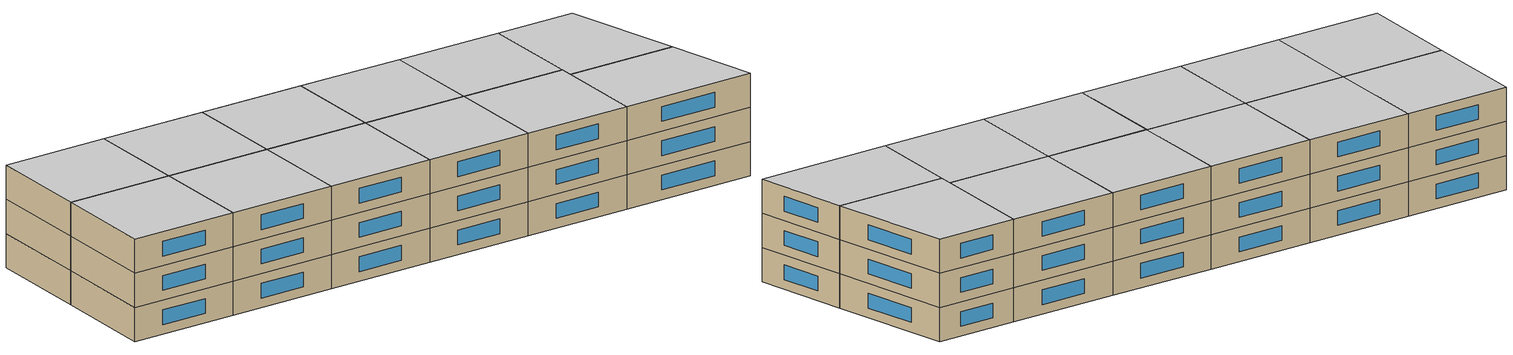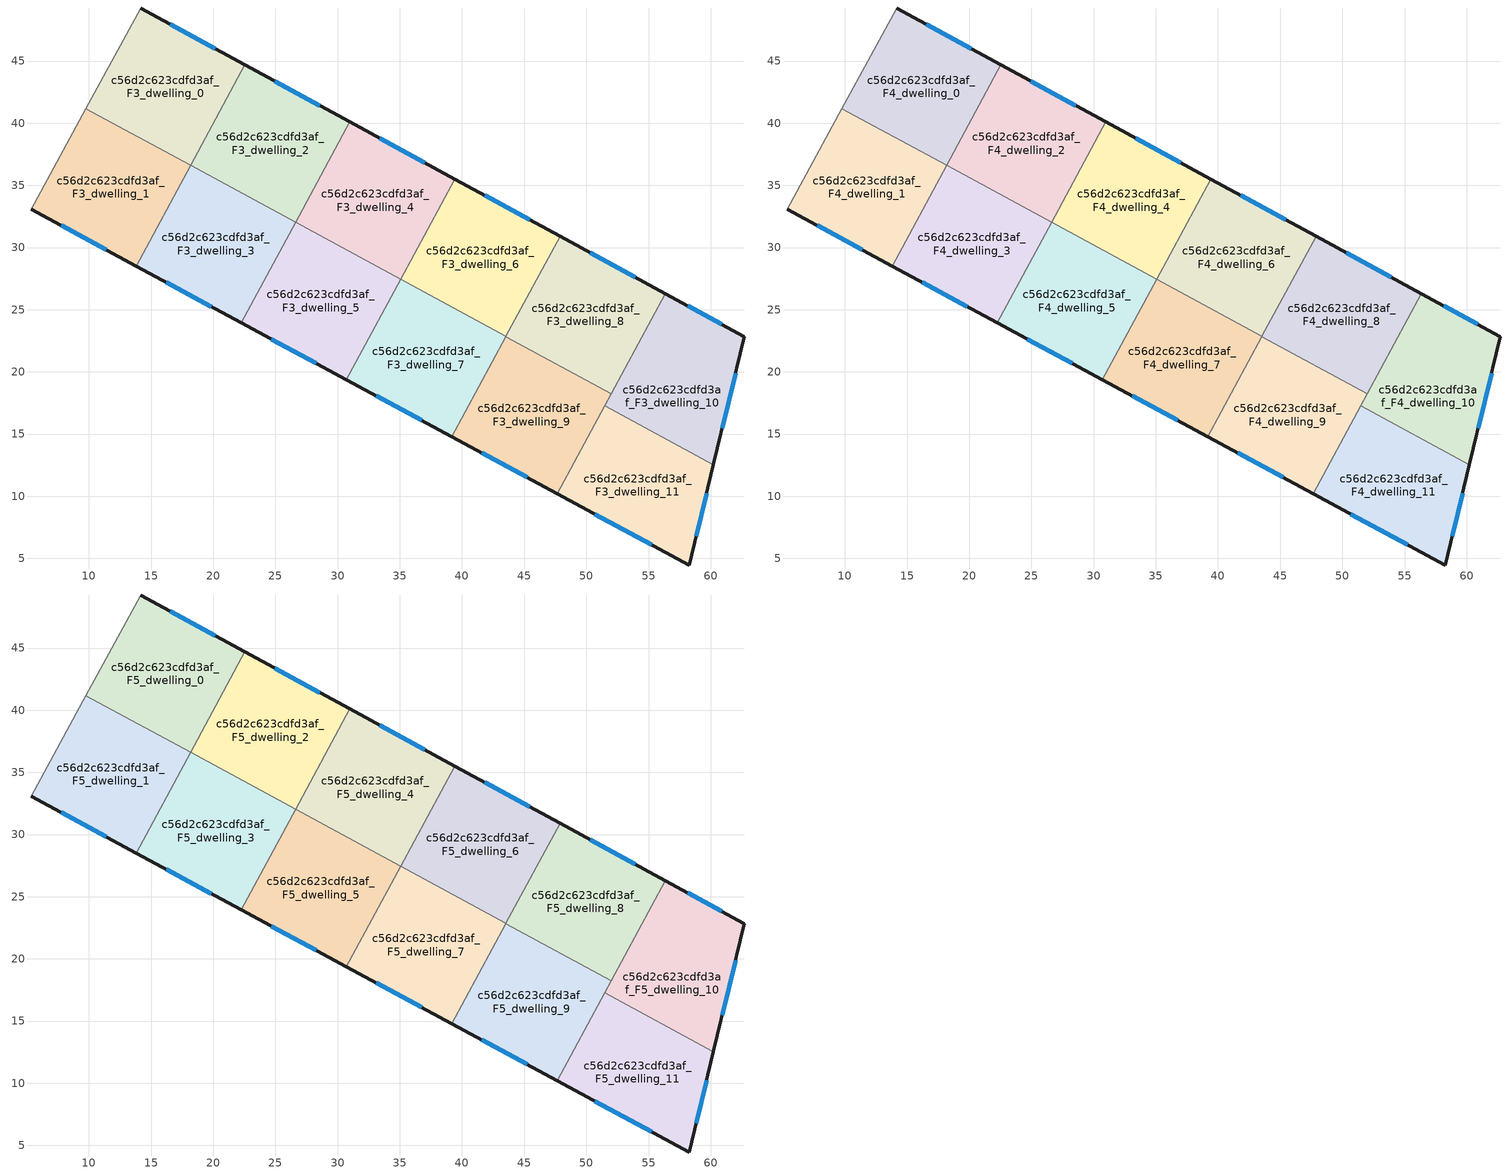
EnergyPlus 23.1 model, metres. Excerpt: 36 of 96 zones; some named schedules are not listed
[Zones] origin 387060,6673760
c56d2c623cdfd3af_F3_dwelling_0
 floor to c56d2c623cdfd3af_F2_dwelling_0 (EU_floor_Construction): 22.54,44.7 18.17,36.6 9.73,41.16 14.14,49.27 z9
 wall outside (EU_wall_Construction): 22.54,44.7 14.14,49.27 z9:12
 wall to c56d2c623cdfd3af_F3_dwelling_1 (EU_wall_Construction): 9.73,41.16 18.17,36.6 z9:12
 wall adiabatic (EU_wall_Construction): 14.14,49.27 9.73,41.16 z9:12
 wall to c56d2c623cdfd3af_F3_dwelling_2 (EU_wall_Construction): 18.17,36.6 22.54,44.7 z9:12
 window (EU_Window_Construction): 20.14,46 16.54,47.96 z9.86:11.14
c56d2c623cdfd3af_F3_dwelling_1
 floor to c56d2c623cdfd3af_F2_dwelling_1 (EU_floor_Construction): 18.17,36.6 13.8,28.51 5.34,33.08 9.73,41.16 z9
 wall outside (EU_wall_Construction): 5.34,33.08 13.8,28.51 z9:12
 wall adiabatic (EU_wall_Construction): 9.73,41.16 5.34,33.08 z9:12
 wall to c56d2c623cdfd3af_F3_dwelling_3 (EU_wall_Construction): 13.8,28.51 18.17,36.6 z9:12
 window (EU_Window_Construction): 7.76,31.78 11.38,29.82 z9.86:11.14
c56d2c623cdfd3af_F3_dwelling_10
 floor to c56d2c623cdfd3af_F2_dwelling_10 (EU_floor_Construction): 62.72,22.84 60.22,12.53 51.47,17.26 56.36,26.3 z9
 wall outside (EU_wall_Construction): 60.22,12.53 62.72,22.84 56.36,26.3 z9:12
 wall to c56d2c623cdfd3af_F3_dwelling_11 (EU_wall_Construction): 51.47,17.26 60.22,12.53 z9:12
 wall to c56d2c623cdfd3af_F3_dwelling_8 (EU_wall_Construction): 56.36,26.3 52.01,18.26 z9:12
 wall to c56d2c623cdfd3af_F3_dwelling_9 (EU_wall_Construction): 52.01,18.26 51.47,17.26 z9:12
 window (EU_Window_Construction): 60.9,23.83 58.17,25.31 / 60.94,15.47 62.01,19.89 z9.86:11.14
c56d2c623cdfd3af_F3_dwelling_11
 floor to c56d2c623cdfd3af_F2_dwelling_11 (EU_floor_Construction): 60.22,12.53 58.28,4.47 47.66,10.21 51.47,17.26 z9
 wall outside (EU_wall_Construction): 47.66,10.21 58.28,4.47 60.22,12.53 z9:12
 wall to c56d2c623cdfd3af_F3_dwelling_9 (EU_wall_Construction): 51.47,17.26 47.66,10.21 z9:12
 window (EU_Window_Construction): 58.83,6.77 59.67,10.23 / 50.69,8.57 55.24,6.11 z9.86:11.14
c56d2c623cdfd3af_F3_dwelling_2
 floor to c56d2c623cdfd3af_F2_dwelling_2 (EU_floor_Construction): 30.98,40.11 26.62,32.03 18.17,36.6 22.54,44.7 z9
 wall outside (EU_wall_Construction): 30.98,40.11 22.54,44.7 z9:12
 wall to c56d2c623cdfd3af_F3_dwelling_3 (EU_wall_Construction): 18.17,36.6 26.62,32.03 z9:12
 wall to c56d2c623cdfd3af_F3_dwelling_4 (EU_wall_Construction): 26.62,32.03 30.98,40.11 z9:12
 window (EU_Window_Construction): 28.57,41.42 24.95,43.38 z9.86:11.14
c56d2c623cdfd3af_F3_dwelling_3
 floor to c56d2c623cdfd3af_F2_dwelling_3 (EU_floor_Construction): 26.62,32.03 22.24,23.95 13.8,28.51 18.17,36.6 z9
 wall outside (EU_wall_Construction): 13.8,28.51 22.24,23.95 z9:12
 wall to c56d2c623cdfd3af_F3_dwelling_5 (EU_wall_Construction): 22.24,23.95 26.61,32.02 z9:12
 wall to c56d2c623cdfd3af_F3_dwelling_4 (EU_wall_Construction): 26.61,32.02 26.62,32.03 z9:12
 window (EU_Window_Construction): 16.21,27.21 19.83,25.25 z9.86:11.14
c56d2c623cdfd3af_F3_dwelling_4
 floor to c56d2c623cdfd3af_F2_dwelling_4 (EU_floor_Construction): 39.43,35.51 35.07,27.45 26.61,32.02 30.98,40.11 z9
 wall outside (EU_wall_Construction): 39.43,35.51 30.98,40.11 z9:12
 wall to c56d2c623cdfd3af_F3_dwelling_5 (EU_wall_Construction): 26.61,32.02 35.07,27.45 z9:12
 wall to c56d2c623cdfd3af_F3_dwelling_6 (EU_wall_Construction): 35.07,27.45 39.43,35.51 z9:12
 window (EU_Window_Construction): 37.01,36.82 33.39,38.79 z9.86:11.14
c56d2c623cdfd3af_F3_dwelling_5
 floor to c56d2c623cdfd3af_F2_dwelling_5 (EU_floor_Construction): 35.07,27.45 30.7,19.38 22.24,23.95 26.61,32.02 z9
 wall outside (EU_wall_Construction): 22.24,23.95 30.7,19.38 z9:12
 wall to c56d2c623cdfd3af_F3_dwelling_7 (EU_wall_Construction): 30.7,19.38 35.06,27.44 z9:12
 wall to c56d2c623cdfd3af_F3_dwelling_6 (EU_wall_Construction): 35.06,27.44 35.07,27.45 z9:12
 window (EU_Window_Construction): 24.66,22.64 28.29,20.68 z9.86:11.14
c56d2c623cdfd3af_F3_dwelling_6
 floor to c56d2c623cdfd3af_F2_dwelling_6 (EU_floor_Construction): 47.89,30.91 43.53,22.86 35.06,27.44 39.43,35.51 z9
 wall outside (EU_wall_Construction): 47.89,30.91 39.43,35.51 z9:12
 wall to c56d2c623cdfd3af_F3_dwelling_7 (EU_wall_Construction): 35.06,27.44 43.53,22.86 z9:12
 wall to c56d2c623cdfd3af_F3_dwelling_8 (EU_wall_Construction): 43.53,22.86 47.89,30.91 z9:12
 window (EU_Window_Construction): 45.47,32.22 41.84,34.2 z9.86:11.14
c56d2c623cdfd3af_F3_dwelling_7
 floor to c56d2c623cdfd3af_F2_dwelling_7 (EU_floor_Construction): 43.53,22.86 39.17,14.79 30.7,19.38 35.06,27.44 z9
 wall outside (EU_wall_Construction): 30.7,19.38 39.17,14.79 z9:12
 wall to c56d2c623cdfd3af_F3_dwelling_9 (EU_wall_Construction): 39.17,14.79 43.53,22.85 z9:12
 wall to c56d2c623cdfd3af_F3_dwelling_8 (EU_wall_Construction): 43.53,22.85 43.53,22.86 z9:12
 window (EU_Window_Construction): 33.12,18.07 36.75,16.1 z9.86:11.14
c56d2c623cdfd3af_F3_dwelling_8
 floor to c56d2c623cdfd3af_F2_dwelling_8 (EU_floor_Construction): 56.36,26.3 52.01,18.26 43.53,22.85 47.89,30.91 z9
 wall outside (EU_wall_Construction): 56.36,26.3 47.89,30.91 z9:12
 wall to c56d2c623cdfd3af_F3_dwelling_9 (EU_wall_Construction): 43.53,22.85 52.01,18.26 z9:12
 window (EU_Window_Construction): 53.94,27.62 50.31,29.59 z9.86:11.14
c56d2c623cdfd3af_F3_dwelling_9
 floor to c56d2c623cdfd3af_F2_dwelling_9 (EU_floor_Construction): 52.01,18.26 47.66,10.21 39.17,14.79 43.53,22.85 z9
 wall outside (EU_wall_Construction): 39.17,14.79 47.66,10.21 z9:12
 window (EU_Window_Construction): 41.6,13.48 45.23,11.52 z9.86:11.14
c56d2c623cdfd3af_F4_dwelling_0
 floor to c56d2c623cdfd3af_F3_dwelling_0 (EU_floor_Construction): 22.54,44.7 18.17,36.6 9.73,41.16 14.14,49.27 z12
 wall outside (EU_wall_Construction): 22.54,44.7 14.14,49.27 z12:15
 wall to c56d2c623cdfd3af_F4_dwelling_1 (EU_wall_Construction): 9.73,41.16 18.17,36.6 z12:15
 wall adiabatic (EU_wall_Construction): 14.14,49.27 9.73,41.16 z12:15
 wall to c56d2c623cdfd3af_F4_dwelling_2 (EU_wall_Construction): 18.17,36.6 22.54,44.7 z12:15
 window (EU_Window_Construction): 20.14,46 16.54,47.96 z12.86:14.14
c56d2c623cdfd3af_F4_dwelling_1
 floor to c56d2c623cdfd3af_F3_dwelling_1 (EU_floor_Construction): 18.17,36.6 13.8,28.51 5.34,33.08 9.73,41.16 z12
 wall outside (EU_wall_Construction): 5.34,33.08 13.8,28.51 z12:15
 wall adiabatic (EU_wall_Construction): 9.73,41.16 5.34,33.08 z12:15
 wall to c56d2c623cdfd3af_F4_dwelling_3 (EU_wall_Construction): 13.8,28.51 18.17,36.6 z12:15
 window (EU_Window_Construction): 7.76,31.78 11.38,29.82 z12.86:14.14
c56d2c623cdfd3af_F4_dwelling_10
 floor to c56d2c623cdfd3af_F3_dwelling_10 (EU_floor_Construction): 62.72,22.84 60.22,12.53 51.47,17.26 56.36,26.3 z12
 wall outside (EU_wall_Construction): 60.22,12.53 62.72,22.84 56.36,26.3 z12:15
 wall to c56d2c623cdfd3af_F4_dwelling_11 (EU_wall_Construction): 51.47,17.26 60.22,12.53 z12:15
 wall to c56d2c623cdfd3af_F4_dwelling_8 (EU_wall_Construction): 56.36,26.3 52.01,18.26 z12:15
 wall to c56d2c623cdfd3af_F4_dwelling_9 (EU_wall_Construction): 52.01,18.26 51.47,17.26 z12:15
 window (EU_Window_Construction): 60.9,23.83 58.17,25.31 / 60.94,15.47 62.01,19.89 z12.86:14.14
c56d2c623cdfd3af_F4_dwelling_11
 floor to c56d2c623cdfd3af_F3_dwelling_11 (EU_floor_Construction): 60.22,12.53 58.28,4.47 47.66,10.21 51.47,17.26 z12
 wall outside (EU_wall_Construction): 47.66,10.21 58.28,4.47 60.22,12.53 z12:15
 wall to c56d2c623cdfd3af_F4_dwelling_9 (EU_wall_Construction): 51.47,17.26 47.66,10.21 z12:15
 window (EU_Window_Construction): 58.83,6.77 59.67,10.23 / 50.69,8.57 55.24,6.11 z12.86:14.14
c56d2c623cdfd3af_F4_dwelling_2
 floor to c56d2c623cdfd3af_F3_dwelling_2 (EU_floor_Construction): 30.98,40.11 26.62,32.03 18.17,36.6 22.54,44.7 z12
 wall outside (EU_wall_Construction): 30.98,40.11 22.54,44.7 z12:15
 wall to c56d2c623cdfd3af_F4_dwelling_3 (EU_wall_Construction): 18.17,36.6 26.62,32.03 z12:15
 wall to c56d2c623cdfd3af_F4_dwelling_4 (EU_wall_Construction): 26.62,32.03 30.98,40.11 z12:15
 window (EU_Window_Construction): 28.57,41.42 24.95,43.38 z12.86:14.14
c56d2c623cdfd3af_F4_dwelling_3
 floor to c56d2c623cdfd3af_F3_dwelling_3 (EU_floor_Construction): 26.62,32.03 22.24,23.95 13.8,28.51 18.17,36.6 z12
 wall outside (EU_wall_Construction): 13.8,28.51 22.24,23.95 z12:15
 wall to c56d2c623cdfd3af_F4_dwelling_5 (EU_wall_Construction): 22.24,23.95 26.61,32.02 z12:15
 wall to c56d2c623cdfd3af_F4_dwelling_4 (EU_wall_Construction): 26.61,32.02 26.62,32.03 z12:15
 window (EU_Window_Construction): 16.21,27.21 19.83,25.25 z12.86:14.14
c56d2c623cdfd3af_F4_dwelling_4
 floor to c56d2c623cdfd3af_F3_dwelling_4 (EU_floor_Construction): 39.43,35.51 35.07,27.45 26.61,32.02 30.98,40.11 z12
 wall outside (EU_wall_Construction): 39.43,35.51 30.98,40.11 z12:15
 wall to c56d2c623cdfd3af_F4_dwelling_5 (EU_wall_Construction): 26.61,32.02 35.07,27.45 z12:15
 wall to c56d2c623cdfd3af_F4_dwelling_6 (EU_wall_Construction): 35.07,27.45 39.43,35.51 z12:15
 window (EU_Window_Construction): 37.01,36.82 33.39,38.79 z12.86:14.14
c56d2c623cdfd3af_F4_dwelling_5
 floor to c56d2c623cdfd3af_F3_dwelling_5 (EU_floor_Construction): 35.07,27.45 30.7,19.38 22.24,23.95 26.61,32.02 z12
 wall outside (EU_wall_Construction): 22.24,23.95 30.7,19.38 z12:15
 wall to c56d2c623cdfd3af_F4_dwelling_7 (EU_wall_Construction): 30.7,19.38 35.06,27.44 z12:15
 wall to c56d2c623cdfd3af_F4_dwelling_6 (EU_wall_Construction): 35.06,27.44 35.07,27.45 z12:15
 window (EU_Window_Construction): 24.66,22.64 28.29,20.68 z12.86:14.14
c56d2c623cdfd3af_F4_dwelling_6
 floor to c56d2c623cdfd3af_F3_dwelling_6 (EU_floor_Construction): 47.89,30.91 43.53,22.86 35.06,27.44 39.43,35.51 z12
 wall outside (EU_wall_Construction): 47.89,30.91 39.43,35.51 z12:15
 wall to c56d2c623cdfd3af_F4_dwelling_7 (EU_wall_Construction): 35.06,27.44 43.53,22.86 z12:15
 wall to c56d2c623cdfd3af_F4_dwelling_8 (EU_wall_Construction): 43.53,22.86 47.89,30.91 z12:15
 window (EU_Window_Construction): 45.47,32.22 41.84,34.2 z12.86:14.14
c56d2c623cdfd3af_F4_dwelling_7
 floor to c56d2c623cdfd3af_F3_dwelling_7 (EU_floor_Construction): 43.53,22.86 39.17,14.79 30.7,19.38 35.06,27.44 z12
 wall outside (EU_wall_Construction): 30.7,19.38 39.17,14.79 z12:15
 wall to c56d2c623cdfd3af_F4_dwelling_9 (EU_wall_Construction): 39.17,14.79 43.53,22.85 z12:15
 wall to c56d2c623cdfd3af_F4_dwelling_8 (EU_wall_Construction): 43.53,22.85 43.53,22.86 z12:15
 window (EU_Window_Construction): 33.12,18.07 36.75,16.1 z12.86:14.14
c56d2c623cdfd3af_F4_dwelling_8
 floor to c56d2c623cdfd3af_F3_dwelling_8 (EU_floor_Construction): 56.36,26.3 52.01,18.26 43.53,22.85 47.89,30.91 z12
 wall outside (EU_wall_Construction): 56.36,26.3 47.89,30.91 z12:15
 wall to c56d2c623cdfd3af_F4_dwelling_9 (EU_wall_Construction): 43.53,22.85 52.01,18.26 z12:15
 window (EU_Window_Construction): 53.94,27.62 50.31,29.59 z12.86:14.14
c56d2c623cdfd3af_F4_dwelling_9
 floor to c56d2c623cdfd3af_F3_dwelling_9 (EU_floor_Construction): 52.01,18.26 47.66,10.21 39.17,14.79 43.53,22.85 z12
 wall outside (EU_wall_Construction): 39.17,14.79 47.66,10.21 z12:15
 window (EU_Window_Construction): 41.6,13.48 45.23,11.52 z12.86:14.14
c56d2c623cdfd3af_F5_dwelling_0
 floor to c56d2c623cdfd3af_F4_dwelling_0 (EU_floor_Construction): 22.54,44.7 18.17,36.6 9.73,41.16 14.14,49.27 z15
 wall outside (EU_wall_Construction): 22.54,44.7 14.14,49.27 z15:18
 wall to c56d2c623cdfd3af_F5_dwelling_1 (EU_wall_Construction): 9.73,41.16 18.17,36.6 z15:18
 wall adiabatic (EU_wall_Construction): 14.14,49.27 9.73,41.16 z15:18
 wall to c56d2c623cdfd3af_F5_dwelling_2 (EU_wall_Construction): 18.17,36.6 22.54,44.7 z15:18
 window (EU_Window_Construction): 20.14,46 16.54,47.96 z15.86:17.14
 ceiling to c56d2c623cdfd3af_F6_dwelling_0 (EU_floor_Construction): 18.17,36.6 22.54,44.7 14.14,49.27 9.73,41.16 z18
c56d2c623cdfd3af_F5_dwelling_1
 floor to c56d2c623cdfd3af_F4_dwelling_1 (EU_floor_Construction): 18.17,36.6 13.8,28.51 5.34,33.08 9.73,41.16 z15
 wall outside (EU_wall_Construction): 5.34,33.08 13.8,28.51 z15:18
 wall adiabatic (EU_wall_Construction): 9.73,41.16 5.34,33.08 z15:18
 wall to c56d2c623cdfd3af_F5_dwelling_3 (EU_wall_Construction): 13.8,28.51 18.17,36.6 z15:18
 window (EU_Window_Construction): 7.76,31.78 11.38,29.82 z15.86:17.14
 ceiling to c56d2c623cdfd3af_F6_dwelling_1 (EU_floor_Construction): 13.8,28.51 18.17,36.6 9.73,41.16 5.34,33.08 z18
c56d2c623cdfd3af_F5_dwelling_10
 floor to c56d2c623cdfd3af_F4_dwelling_10 (EU_floor_Construction): 62.72,22.84 60.22,12.53 51.47,17.26 56.36,26.3 z15
 wall outside (EU_wall_Construction): 60.22,12.53 62.72,22.84 56.36,26.3 z15:18
 wall to c56d2c623cdfd3af_F5_dwelling_11 (EU_wall_Construction): 51.47,17.26 60.22,12.53 z15:18
 wall to c56d2c623cdfd3af_F5_dwelling_8 (EU_wall_Construction): 56.36,26.3 52.01,18.26 z15:18
 wall to c56d2c623cdfd3af_F5_dwelling_9 (EU_wall_Construction): 52.01,18.26 51.47,17.26 z15:18
 window (EU_Window_Construction): 60.9,23.83 58.17,25.31 / 60.94,15.47 62.01,19.89 z15.86:17.14
 ceiling to c56d2c623cdfd3af_F6_dwelling_10 (EU_floor_Construction): 60.22,12.53 62.72,22.84 56.36,26.3 51.47,17.26 z18
c56d2c623cdfd3af_F5_dwelling_11
 floor to c56d2c623cdfd3af_F4_dwelling_11 (EU_floor_Construction): 60.22,12.53 58.28,4.47 47.66,10.21 51.47,17.26 z15
 wall outside (EU_wall_Construction): 47.66,10.21 58.28,4.47 60.22,12.53 z15:18
 wall to c56d2c623cdfd3af_F5_dwelling_9 (EU_wall_Construction): 51.47,17.26 47.66,10.21 z15:18
 window (EU_Window_Construction): 58.83,6.77 59.67,10.23 / 50.69,8.57 55.24,6.11 z15.86:17.14
 ceiling to c56d2c623cdfd3af_F6_dwelling_11 (EU_floor_Construction): 58.28,4.47 60.22,12.53 51.47,17.26 47.66,10.21 z18
c56d2c623cdfd3af_F5_dwelling_2
 floor to c56d2c623cdfd3af_F4_dwelling_2 (EU_floor_Construction): 30.98,40.11 26.62,32.03 18.17,36.6 22.54,44.7 z15
 wall outside (EU_wall_Construction): 30.98,40.11 22.54,44.7 z15:18
 wall to c56d2c623cdfd3af_F5_dwelling_3 (EU_wall_Construction): 18.17,36.6 26.62,32.03 z15:18
 wall to c56d2c623cdfd3af_F5_dwelling_4 (EU_wall_Construction): 26.62,32.03 30.98,40.11 z15:18
 window (EU_Window_Construction): 28.57,41.42 24.95,43.38 z15.86:17.14
 ceiling to c56d2c623cdfd3af_F6_dwelling_2 (EU_floor_Construction): 26.62,32.03 30.98,40.11 22.54,44.7 18.17,36.6 z18
c56d2c623cdfd3af_F5_dwelling_3
 floor to c56d2c623cdfd3af_F4_dwelling_3 (EU_floor_Construction): 26.62,32.03 22.24,23.95 13.8,28.51 18.17,36.6 z15
 wall outside (EU_wall_Construction): 13.8,28.51 22.24,23.95 z15:18
 wall to c56d2c623cdfd3af_F5_dwelling_5 (EU_wall_Construction): 22.24,23.95 26.61,32.02 z15:18
 wall to c56d2c623cdfd3af_F5_dwelling_4 (EU_wall_Construction): 26.61,32.02 26.62,32.03 z15:18
 window (EU_Window_Construction): 16.21,27.21 19.83,25.25 z15.86:17.14
 ceiling to c56d2c623cdfd3af_F6_dwelling_3 (EU_floor_Construction): 22.24,23.95 26.62,32.03 18.17,36.6 13.8,28.51 z18
c56d2c623cdfd3af_F5_dwelling_4
 floor to c56d2c623cdfd3af_F4_dwelling_4 (EU_floor_Construction): 39.43,35.51 35.07,27.45 26.61,32.02 30.98,40.11 z15
 wall outside (EU_wall_Construction): 39.43,35.51 30.98,40.11 z15:18
 wall to c56d2c623cdfd3af_F5_dwelling_5 (EU_wall_Construction): 26.61,32.02 35.07,27.45 z15:18
 wall to c56d2c623cdfd3af_F5_dwelling_6 (EU_wall_Construction): 35.07,27.45 39.43,35.51 z15:18
 window (EU_Window_Construction): 37.01,36.82 33.39,38.79 z15.86:17.14
 ceiling to c56d2c623cdfd3af_F6_dwelling_4 (EU_floor_Construction): 35.07,27.45 39.43,35.51 30.98,40.11 26.61,32.02 z18
c56d2c623cdfd3af_F5_dwelling_5
 floor to c56d2c623cdfd3af_F4_dwelling_5 (EU_floor_Construction): 35.07,27.45 30.7,19.38 22.24,23.95 26.61,32.02 z15
 wall outside (EU_wall_Construction): 22.24,23.95 30.7,19.38 z15:18
 wall to c56d2c623cdfd3af_F5_dwelling_7 (EU_wall_Construction): 30.7,19.38 35.06,27.44 z15:18
 wall to c56d2c623cdfd3af_F5_dwelling_6 (EU_wall_Construction): 35.06,27.44 35.07,27.45 z15:18
 window (EU_Window_Construction): 24.66,22.64 28.29,20.68 z15.86:17.14
 ceiling to c56d2c623cdfd3af_F6_dwelling_5 (EU_floor_Construction): 30.7,19.38 35.07,27.45 26.61,32.02 22.24,23.95 z18
c56d2c623cdfd3af_F5_dwelling_6
 floor to c56d2c623cdfd3af_F4_dwelling_6 (EU_floor_Construction): 47.89,30.91 43.53,22.86 35.06,27.44 39.43,35.51 z15
 wall outside (EU_wall_Construction): 47.89,30.91 39.43,35.51 z15:18
 wall to c56d2c623cdfd3af_F5_dwelling_7 (EU_wall_Construction): 35.06,27.44 43.53,22.86 z15:18
 wall to c56d2c623cdfd3af_F5_dwelling_8 (EU_wall_Construction): 43.53,22.86 47.89,30.91 z15:18
 window (EU_Window_Construction): 45.47,32.22 41.84,34.2 z15.86:17.14
 ceiling to c56d2c623cdfd3af_F6_dwelling_6 (EU_floor_Construction): 43.53,22.86 47.89,30.91 39.43,35.51 35.06,27.44 z18
c56d2c623cdfd3af_F5_dwelling_7
 floor to c56d2c623cdfd3af_F4_dwelling_7 (EU_floor_Construction): 43.53,22.86 39.17,14.79 30.7,19.38 35.06,27.44 z15
 wall outside (EU_wall_Construction): 30.7,19.38 39.17,14.79 z15:18
 wall to c56d2c623cdfd3af_F5_dwelling_9 (EU_wall_Construction): 39.17,14.79 43.53,22.85 z15:18
 wall to c56d2c623cdfd3af_F5_dwelling_8 (EU_wall_Construction): 43.53,22.85 43.53,22.86 z15:18
 window (EU_Window_Construction): 33.12,18.07 36.75,16.1 z15.86:17.14
 ceiling to c56d2c623cdfd3af_F6_dwelling_7 (EU_floor_Construction): 39.17,14.79 43.53,22.86 35.06,27.44 30.7,19.38 z18
c56d2c623cdfd3af_F5_dwelling_8
 floor to c56d2c623cdfd3af_F4_dwelling_8 (EU_floor_Construction): 56.36,26.3 52.01,18.26 43.53,22.85 47.89,30.91 z15
 wall outside (EU_wall_Construction): 56.36,26.3 47.89,30.91 z15:18
 wall to c56d2c623cdfd3af_F5_dwelling_9 (EU_wall_Construction): 43.53,22.85 52.01,18.26 z15:18
 window (EU_Window_Construction): 53.94,27.62 50.31,29.59 z15.86:17.14
 ceiling to c56d2c623cdfd3af_F6_dwelling_8 (EU_floor_Construction): 52.01,18.26 56.36,26.3 47.89,30.91 43.53,22.85 z18
c56d2c623cdfd3af_F5_dwelling_9
 floor to c56d2c623cdfd3af_F4_dwelling_9 (EU_floor_Construction): 52.01,18.26 47.66,10.21 39.17,14.79 43.53,22.85 z15
 wall outside (EU_wall_Construction): 39.17,14.79 47.66,10.21 z15:18
 window (EU_Window_Construction): 41.6,13.48 45.23,11.52 z15.86:17.14
 ceiling to c56d2c623cdfd3af_F6_dwelling_9 (EU_floor_Construction): 47.66,10.21 52.01,18.26 43.53,22.85 39.17,14.79 z18
[Building]
EU S2 Campaign: North Axis=0; Terrain=City; Solar Distribution=FullExterior
[Site:Location]
Helsinki-Vantaa.AP: Latitude=60.317; Longitude=24.963; Time Zone=2; Elevation=54.6
[SizingPeriod:WeatherFileDays]
AnnualSizingPeriod: Begin Month=1; Begin Day of Month=1; End Month=12; End Day of Month=31; Day of Week for Start Day=Monday; Use Weather File Daylight Saving Period=No; Use Weather File Rain and Snow Indicators=No
[MATERIAL]
EU_InternalMass_Material: Roughness=MediumRough; Thickness=0.1; Conductivity=1; Density=1800; Specific Heat=900; Thermal Absorptance=0.9; Solar Absorptance=0.7; Visible Absorptance=0.7
[MATERIAL:NOMASS] Roughness=MediumRough; Thermal Absorptance=0.9; Solar Absorptance=0.7; Visible Absorptance=0.7
Name | Thermal Resistance
EU_wall_NoMass | 1.10183
EU_floor_NoMass | 1.70606
[WINDOWMATERIAL:SIMPLEGLAZINGSYSTEM]
EU_Window_SimpleGlazing: UFactor=3.11035; Solar Heat Gain Coefficient=0.8; Visible Transmittance=0.8
[CONSTRUCTION]
EU_wall_Construction: EU_wall_NoMass
EU_floor_Construction: EU_floor_NoMass
EU_Window_Construction: EU_Window_SimpleGlazing
EU_InternalMass_Construction: EU_InternalMass_Material
[ZONE] Type=1; Multiplier=1; Ceiling Height=autocalculate; Floor Area=autocalculate; Part of Total Floor Area=Yes
Name | Volume
c56d2c623cdfd3af_F3_dwelling_0; c56d2c623cdfd3af_F4_dwelling_0; c56d2c623cdfd3af_F5_dwelling_0; c56d2c623cdfd3af_F3_dwelling_10; c56d2c623cdfd3af_F4_dwelling_10; c56d2c623cdfd3af_F5_dwelling_10; c56d2c623cdfd3af_F3_dwelling_8; c56d2c623cdfd3af_F4_dwelling_8; c56d2c623cdfd3af_F5_dwelling_8 | 264.783
c56d2c623cdfd3af_F3_dwelling_1; c56d2c623cdfd3af_F4_dwelling_1; c56d2c623cdfd3af_F5_dwelling_1 | 264.8
c56d2c623cdfd3af_F3_dwelling_11; c56d2c623cdfd3af_F4_dwelling_11; c56d2c623cdfd3af_F5_dwelling_11 | 264.766
c56d2c623cdfd3af_F3_dwelling_2; c56d2c623cdfd3af_F4_dwelling_2; c56d2c623cdfd3af_F5_dwelling_2 | 264.754
c56d2c623cdfd3af_F3_dwelling_3; c56d2c623cdfd3af_F4_dwelling_3; c56d2c623cdfd3af_F5_dwelling_3 | 264.82
c56d2c623cdfd3af_F3_dwelling_4; c56d2c623cdfd3af_F4_dwelling_4; c56d2c623cdfd3af_F5_dwelling_4 | 264.757
c56d2c623cdfd3af_F3_dwelling_5; c56d2c623cdfd3af_F4_dwelling_5; c56d2c623cdfd3af_F5_dwelling_5 | 264.759
c56d2c623cdfd3af_F3_dwelling_6; c56d2c623cdfd3af_F4_dwelling_6; c56d2c623cdfd3af_F5_dwelling_6 | 264.801
c56d2c623cdfd3af_F3_dwelling_7; c56d2c623cdfd3af_F4_dwelling_7; c56d2c623cdfd3af_F5_dwelling_7 | 264.823
c56d2c623cdfd3af_F3_dwelling_9; c56d2c623cdfd3af_F4_dwelling_9; c56d2c623cdfd3af_F5_dwelling_9 | 264.778
[INTERNALMASS] Construction=EU_InternalMass_Construction
Name | Zone or ZoneList | Surface Area
c56d2c623cdfd3af_F3_dwelling_0_EU_InternalMass | c56d2c623cdfd3af_F3_dwelling_0 | 88.261
c56d2c623cdfd3af_F3_dwelling_1_EU_InternalMass | c56d2c623cdfd3af_F3_dwelling_1 | 88.2667
c56d2c623cdfd3af_F3_dwelling_2_EU_InternalMass | c56d2c623cdfd3af_F3_dwelling_2 | 88.2597
c56d2c623cdfd3af_F3_dwelling_3_EU_InternalMass | c56d2c623cdfd3af_F3_dwelling_3 | 88.2685
c56d2c623cdfd3af_F3_dwelling_4_EU_InternalMass | c56d2c623cdfd3af_F3_dwelling_4 | 88.2524
c56d2c623cdfd3af_F3_dwelling_5_EU_InternalMass | c56d2c623cdfd3af_F3_dwelling_5 | 88.2531
c56d2c623cdfd3af_F3_dwelling_6_EU_InternalMass | c56d2c623cdfd3af_F3_dwelling_6 | 88.2672
c56d2c623cdfd3af_F3_dwelling_7_EU_InternalMass | c56d2c623cdfd3af_F3_dwelling_7 | 88.274
c56d2c623cdfd3af_F3_dwelling_8_EU_InternalMass | c56d2c623cdfd3af_F3_dwelling_8 | 88.2611
c56d2c623cdfd3af_F3_dwelling_9_EU_InternalMass | c56d2c623cdfd3af_F3_dwelling_9 | 88.259
c56d2c623cdfd3af_F3_dwelling_10_EU_InternalMass | c56d2c623cdfd3af_F3_dwelling_10 | 88.2608
c56d2c623cdfd3af_F3_dwelling_11_EU_InternalMass | c56d2c623cdfd3af_F3_dwelling_11 | 88.2552
c56d2c623cdfd3af_F4_dwelling_0_EU_InternalMass | c56d2c623cdfd3af_F4_dwelling_0 | 88.261
c56d2c623cdfd3af_F4_dwelling_1_EU_InternalMass | c56d2c623cdfd3af_F4_dwelling_1 | 88.2667
c56d2c623cdfd3af_F4_dwelling_2_EU_InternalMass | c56d2c623cdfd3af_F4_dwelling_2 | 88.2597
c56d2c623cdfd3af_F4_dwelling_3_EU_InternalMass | c56d2c623cdfd3af_F4_dwelling_3 | 88.2685
c56d2c623cdfd3af_F4_dwelling_4_EU_InternalMass | c56d2c623cdfd3af_F4_dwelling_4 | 88.2524
c56d2c623cdfd3af_F4_dwelling_5_EU_InternalMass | c56d2c623cdfd3af_F4_dwelling_5 | 88.2531
c56d2c623cdfd3af_F4_dwelling_6_EU_InternalMass | c56d2c623cdfd3af_F4_dwelling_6 | 88.2672
c56d2c623cdfd3af_F4_dwelling_7_EU_InternalMass | c56d2c623cdfd3af_F4_dwelling_7 | 88.274
c56d2c623cdfd3af_F4_dwelling_8_EU_InternalMass | c56d2c623cdfd3af_F4_dwelling_8 | 88.2611
c56d2c623cdfd3af_F4_dwelling_9_EU_InternalMass | c56d2c623cdfd3af_F4_dwelling_9 | 88.259
c56d2c623cdfd3af_F4_dwelling_10_EU_InternalMass | c56d2c623cdfd3af_F4_dwelling_10 | 88.2608
c56d2c623cdfd3af_F4_dwelling_11_EU_InternalMass | c56d2c623cdfd3af_F4_dwelling_11 | 88.2552
c56d2c623cdfd3af_F5_dwelling_0_EU_InternalMass | c56d2c623cdfd3af_F5_dwelling_0 | 88.261
c56d2c623cdfd3af_F5_dwelling_1_EU_InternalMass | c56d2c623cdfd3af_F5_dwelling_1 | 88.2667
c56d2c623cdfd3af_F5_dwelling_2_EU_InternalMass | c56d2c623cdfd3af_F5_dwelling_2 | 88.2597
c56d2c623cdfd3af_F5_dwelling_3_EU_InternalMass | c56d2c623cdfd3af_F5_dwelling_3 | 88.2685
c56d2c623cdfd3af_F5_dwelling_4_EU_InternalMass | c56d2c623cdfd3af_F5_dwelling_4 | 88.2524
c56d2c623cdfd3af_F5_dwelling_5_EU_InternalMass | c56d2c623cdfd3af_F5_dwelling_5 | 88.2531
c56d2c623cdfd3af_F5_dwelling_6_EU_InternalMass | c56d2c623cdfd3af_F5_dwelling_6 | 88.2672
c56d2c623cdfd3af_F5_dwelling_7_EU_InternalMass | c56d2c623cdfd3af_F5_dwelling_7 | 88.274
c56d2c623cdfd3af_F5_dwelling_8_EU_InternalMass | c56d2c623cdfd3af_F5_dwelling_8 | 88.2611
c56d2c623cdfd3af_F5_dwelling_9_EU_InternalMass | c56d2c623cdfd3af_F5_dwelling_9 | 88.259
c56d2c623cdfd3af_F5_dwelling_10_EU_InternalMass | c56d2c623cdfd3af_F5_dwelling_10 | 88.2608
c56d2c623cdfd3af_F5_dwelling_11_EU_InternalMass | c56d2c623cdfd3af_F5_dwelling_11 | 88.2552
[OTHEREQUIPMENT] Fuel Type=Electricity; Design Level Calculation Method=Watts/Area; Power per Zone Floor Area=1; Fraction Latent=0; Fraction Radiant=0; Fraction Lost=0; Carbon Dioxide Generation Rate=0; EndUse Subcategory=EU_Step8_InternalGains
Name | Zone or ZoneList or Space or SpaceList | Schedule
EU_Step8_InternalGain_c56d2c623cdfd3af_F3_dwelling_0_f000 | c56d2c623cdfd3af_F3_dwelling_0 | EU_Step8_GainSchedule_c56d2c623cdfd3af_F3_dwelling_0_f000
EU_Step8_InternalGain_c56d2c623cdfd3af_F3_dwelling_1_f000 | c56d2c623cdfd3af_F3_dwelling_1 | EU_Step8_GainSchedule_c56d2c623cdfd3af_F3_dwelling_1_f000
EU_Step8_InternalGain_c56d2c623cdfd3af_F3_dwelling_2_f000 | c56d2c623cdfd3af_F3_dwelling_2 | EU_Step8_GainSchedule_c56d2c623cdfd3af_F3_dwelling_2_f000
EU_Step8_InternalGain_c56d2c623cdfd3af_F3_dwelling_3_f000 | c56d2c623cdfd3af_F3_dwelling_3 | EU_Step8_GainSchedule_c56d2c623cdfd3af_F3_dwelling_3_f000
EU_Step8_InternalGain_c56d2c623cdfd3af_F3_dwelling_4_f000 | c56d2c623cdfd3af_F3_dwelling_4 | EU_Step8_GainSchedule_c56d2c623cdfd3af_F3_dwelling_4_f000
EU_Step8_InternalGain_c56d2c623cdfd3af_F3_dwelling_5_f000 | c56d2c623cdfd3af_F3_dwelling_5 | EU_Step8_GainSchedule_c56d2c623cdfd3af_F3_dwelling_5_f000
EU_Step8_InternalGain_c56d2c623cdfd3af_F3_dwelling_6_f000 | c56d2c623cdfd3af_F3_dwelling_6 | EU_Step8_GainSchedule_c56d2c623cdfd3af_F3_dwelling_6_f000
EU_Step8_InternalGain_c56d2c623cdfd3af_F3_dwelling_7_f000 | c56d2c623cdfd3af_F3_dwelling_7 | EU_Step8_GainSchedule_c56d2c623cdfd3af_F3_dwelling_7_f000
EU_Step8_InternalGain_c56d2c623cdfd3af_F3_dwelling_8_f000 | c56d2c623cdfd3af_F3_dwelling_8 | EU_Step8_GainSchedule_c56d2c623cdfd3af_F3_dwelling_8_f000
EU_Step8_InternalGain_c56d2c623cdfd3af_F3_dwelling_9_f000 | c56d2c623cdfd3af_F3_dwelling_9 | EU_Step8_GainSchedule_c56d2c623cdfd3af_F3_dwelling_9_f000
EU_Step8_InternalGain_c56d2c623cdfd3af_F3_dwelling_10_f000 | c56d2c623cdfd3af_F3_dwelling_10 | EU_Step8_GainSchedule_c56d2c623cdfd3af_F3_dwelling_10_f000
EU_Step8_InternalGain_c56d2c623cdfd3af_F3_dwelling_11_f000 | c56d2c623cdfd3af_F3_dwelling_11 | EU_Step8_GainSchedule_c56d2c623cdfd3af_F3_dwelling_11_f000
EU_Step8_InternalGain_c56d2c623cdfd3af_F4_dwelling_0_f000 | c56d2c623cdfd3af_F4_dwelling_0 | EU_Step8_GainSchedule_c56d2c623cdfd3af_F4_dwelling_0_f000
EU_Step8_InternalGain_c56d2c623cdfd3af_F4_dwelling_1_f000 | c56d2c623cdfd3af_F4_dwelling_1 | EU_Step8_GainSchedule_c56d2c623cdfd3af_F4_dwelling_1_f000
EU_Step8_InternalGain_c56d2c623cdfd3af_F4_dwelling_2_f000 | c56d2c623cdfd3af_F4_dwelling_2 | EU_Step8_GainSchedule_c56d2c623cdfd3af_F4_dwelling_2_f000
EU_Step8_InternalGain_c56d2c623cdfd3af_F4_dwelling_3_f000 | c56d2c623cdfd3af_F4_dwelling_3 | EU_Step8_GainSchedule_c56d2c623cdfd3af_F4_dwelling_3_f000
EU_Step8_InternalGain_c56d2c623cdfd3af_F4_dwelling_4_f000 | c56d2c623cdfd3af_F4_dwelling_4 | EU_Step8_GainSchedule_c56d2c623cdfd3af_F4_dwelling_4_f000
EU_Step8_InternalGain_c56d2c623cdfd3af_F4_dwelling_5_f000 | c56d2c623cdfd3af_F4_dwelling_5 | EU_Step8_GainSchedule_c56d2c623cdfd3af_F4_dwelling_5_f000
EU_Step8_InternalGain_c56d2c623cdfd3af_F4_dwelling_6_f000 | c56d2c623cdfd3af_F4_dwelling_6 | EU_Step8_GainSchedule_c56d2c623cdfd3af_F4_dwelling_6_f000
EU_Step8_InternalGain_c56d2c623cdfd3af_F4_dwelling_7_f000 | c56d2c623cdfd3af_F4_dwelling_7 | EU_Step8_GainSchedule_c56d2c623cdfd3af_F4_dwelling_7_f000
EU_Step8_InternalGain_c56d2c623cdfd3af_F4_dwelling_8_f000 | c56d2c623cdfd3af_F4_dwelling_8 | EU_Step8_GainSchedule_c56d2c623cdfd3af_F4_dwelling_8_f000
EU_Step8_InternalGain_c56d2c623cdfd3af_F4_dwelling_9_f000 | c56d2c623cdfd3af_F4_dwelling_9 | EU_Step8_GainSchedule_c56d2c623cdfd3af_F4_dwelling_9_f000
EU_Step8_InternalGain_c56d2c623cdfd3af_F4_dwelling_10_f000 | c56d2c623cdfd3af_F4_dwelling_10 | EU_Step8_GainSchedule_c56d2c623cdfd3af_F4_dwelling_10_f000
EU_Step8_InternalGain_c56d2c623cdfd3af_F4_dwelling_11_f000 | c56d2c623cdfd3af_F4_dwelling_11 | EU_Step8_GainSchedule_c56d2c623cdfd3af_F4_dwelling_11_f000
EU_Step8_InternalGain_c56d2c623cdfd3af_F5_dwelling_0_f000 | c56d2c623cdfd3af_F5_dwelling_0 | EU_Step8_GainSchedule_c56d2c623cdfd3af_F5_dwelling_0_f000
EU_Step8_InternalGain_c56d2c623cdfd3af_F5_dwelling_1_f000 | c56d2c623cdfd3af_F5_dwelling_1 | EU_Step8_GainSchedule_c56d2c623cdfd3af_F5_dwelling_1_f000
EU_Step8_InternalGain_c56d2c623cdfd3af_F5_dwelling_2_f000 | c56d2c623cdfd3af_F5_dwelling_2 | EU_Step8_GainSchedule_c56d2c623cdfd3af_F5_dwelling_2_f000
EU_Step8_InternalGain_c56d2c623cdfd3af_F5_dwelling_3_f000 | c56d2c623cdfd3af_F5_dwelling_3 | EU_Step8_GainSchedule_c56d2c623cdfd3af_F5_dwelling_3_f000
EU_Step8_InternalGain_c56d2c623cdfd3af_F5_dwelling_4_f000 | c56d2c623cdfd3af_F5_dwelling_4 | EU_Step8_GainSchedule_c56d2c623cdfd3af_F5_dwelling_4_f000
EU_Step8_InternalGain_c56d2c623cdfd3af_F5_dwelling_5_f000 | c56d2c623cdfd3af_F5_dwelling_5 | EU_Step8_GainSchedule_c56d2c623cdfd3af_F5_dwelling_5_f000
EU_Step8_InternalGain_c56d2c623cdfd3af_F5_dwelling_6_f000 | c56d2c623cdfd3af_F5_dwelling_6 | EU_Step8_GainSchedule_c56d2c623cdfd3af_F5_dwelling_6_f000
EU_Step8_InternalGain_c56d2c623cdfd3af_F5_dwelling_7_f000 | c56d2c623cdfd3af_F5_dwelling_7 | EU_Step8_GainSchedule_c56d2c623cdfd3af_F5_dwelling_7_f000
EU_Step8_InternalGain_c56d2c623cdfd3af_F5_dwelling_8_f000 | c56d2c623cdfd3af_F5_dwelling_8 | EU_Step8_GainSchedule_c56d2c623cdfd3af_F5_dwelling_8_f000
EU_Step8_InternalGain_c56d2c623cdfd3af_F5_dwelling_9_f000 | c56d2c623cdfd3af_F5_dwelling_9 | EU_Step8_GainSchedule_c56d2c623cdfd3af_F5_dwelling_9_f000
EU_Step8_InternalGain_c56d2c623cdfd3af_F5_dwelling_10_f000 | c56d2c623cdfd3af_F5_dwelling_10 | EU_Step8_GainSchedule_c56d2c623cdfd3af_F5_dwelling_10_f000
EU_Step8_InternalGain_c56d2c623cdfd3af_F5_dwelling_11_f000 | c56d2c623cdfd3af_F5_dwelling_11 | EU_Step8_GainSchedule_c56d2c623cdfd3af_F5_dwelling_11_f000
[ZONEVENTILATION:DESIGNFLOWRATE] Schedule=EU_AlwaysOn; Design Flow Rate Calculation Method=AirChanges/Hour; Air Changes per Hour=0.756316; Ventilation Type=Natural; Fan Pressure Rise=0; Fan Total Efficiency=1; Constant Term Coefficient=1; Temperature Term Coefficient=0; Velocity Term Coefficient=0; Velocity Squared Term Coefficient=0; Minimum Indoor Temperature=-100; Maximum Indoor Temperature=100; Delta Temperature=-100; Minimum Outdoor Temperature=-100; Maximum Outdoor Temperature=100; Maximum Wind Speed=40
Name | Zone or ZoneList or Space or SpaceList
EU_ConstantAir_c56d2c623cdfd3af_F3_dwelling_0 | c56d2c623cdfd3af_F3_dwelling_0
EU_ConstantAir_c56d2c623cdfd3af_F3_dwelling_1 | c56d2c623cdfd3af_F3_dwelling_1
EU_ConstantAir_c56d2c623cdfd3af_F3_dwelling_2 | c56d2c623cdfd3af_F3_dwelling_2
EU_ConstantAir_c56d2c623cdfd3af_F3_dwelling_3 | c56d2c623cdfd3af_F3_dwelling_3
EU_ConstantAir_c56d2c623cdfd3af_F3_dwelling_4 | c56d2c623cdfd3af_F3_dwelling_4
EU_ConstantAir_c56d2c623cdfd3af_F3_dwelling_5 | c56d2c623cdfd3af_F3_dwelling_5
EU_ConstantAir_c56d2c623cdfd3af_F3_dwelling_6 | c56d2c623cdfd3af_F3_dwelling_6
EU_ConstantAir_c56d2c623cdfd3af_F3_dwelling_7 | c56d2c623cdfd3af_F3_dwelling_7
EU_ConstantAir_c56d2c623cdfd3af_F3_dwelling_8 | c56d2c623cdfd3af_F3_dwelling_8
EU_ConstantAir_c56d2c623cdfd3af_F3_dwelling_9 | c56d2c623cdfd3af_F3_dwelling_9
EU_ConstantAir_c56d2c623cdfd3af_F3_dwelling_10 | c56d2c623cdfd3af_F3_dwelling_10
EU_ConstantAir_c56d2c623cdfd3af_F3_dwelling_11 | c56d2c623cdfd3af_F3_dwelling_11
EU_ConstantAir_c56d2c623cdfd3af_F4_dwelling_0 | c56d2c623cdfd3af_F4_dwelling_0
EU_ConstantAir_c56d2c623cdfd3af_F4_dwelling_1 | c56d2c623cdfd3af_F4_dwelling_1
EU_ConstantAir_c56d2c623cdfd3af_F4_dwelling_2 | c56d2c623cdfd3af_F4_dwelling_2
EU_ConstantAir_c56d2c623cdfd3af_F4_dwelling_3 | c56d2c623cdfd3af_F4_dwelling_3
EU_ConstantAir_c56d2c623cdfd3af_F4_dwelling_4 | c56d2c623cdfd3af_F4_dwelling_4
EU_ConstantAir_c56d2c623cdfd3af_F4_dwelling_5 | c56d2c623cdfd3af_F4_dwelling_5
EU_ConstantAir_c56d2c623cdfd3af_F4_dwelling_6 | c56d2c623cdfd3af_F4_dwelling_6
EU_ConstantAir_c56d2c623cdfd3af_F4_dwelling_7 | c56d2c623cdfd3af_F4_dwelling_7
EU_ConstantAir_c56d2c623cdfd3af_F4_dwelling_8 | c56d2c623cdfd3af_F4_dwelling_8
EU_ConstantAir_c56d2c623cdfd3af_F4_dwelling_9 | c56d2c623cdfd3af_F4_dwelling_9
EU_ConstantAir_c56d2c623cdfd3af_F4_dwelling_10 | c56d2c623cdfd3af_F4_dwelling_10
EU_ConstantAir_c56d2c623cdfd3af_F4_dwelling_11 | c56d2c623cdfd3af_F4_dwelling_11
EU_ConstantAir_c56d2c623cdfd3af_F5_dwelling_0 | c56d2c623cdfd3af_F5_dwelling_0
EU_ConstantAir_c56d2c623cdfd3af_F5_dwelling_1 | c56d2c623cdfd3af_F5_dwelling_1
EU_ConstantAir_c56d2c623cdfd3af_F5_dwelling_2 | c56d2c623cdfd3af_F5_dwelling_2
EU_ConstantAir_c56d2c623cdfd3af_F5_dwelling_3 | c56d2c623cdfd3af_F5_dwelling_3
EU_ConstantAir_c56d2c623cdfd3af_F5_dwelling_4 | c56d2c623cdfd3af_F5_dwelling_4
EU_ConstantAir_c56d2c623cdfd3af_F5_dwelling_5 | c56d2c623cdfd3af_F5_dwelling_5
EU_ConstantAir_c56d2c623cdfd3af_F5_dwelling_6 | c56d2c623cdfd3af_F5_dwelling_6
EU_ConstantAir_c56d2c623cdfd3af_F5_dwelling_7 | c56d2c623cdfd3af_F5_dwelling_7
EU_ConstantAir_c56d2c623cdfd3af_F5_dwelling_8 | c56d2c623cdfd3af_F5_dwelling_8
EU_ConstantAir_c56d2c623cdfd3af_F5_dwelling_9 | c56d2c623cdfd3af_F5_dwelling_9
EU_ConstantAir_c56d2c623cdfd3af_F5_dwelling_10 | c56d2c623cdfd3af_F5_dwelling_10
EU_ConstantAir_c56d2c623cdfd3af_F5_dwelling_11 | c56d2c623cdfd3af_F5_dwelling_11
[HVACTEMPLATE:ZONE:IDEALLOADSAIRSYSTEM] System Availability Schedule=EU_AlwaysOn; Maximum Heating Supply Air Temperature=50; Minimum Cooling Supply Air Temperature=13; Maximum Heating Supply Air Humidity Ratio=0.0156; Minimum Cooling Supply Air Humidity Ratio=0.0077; Heating Limit=NoLimit; Cooling Limit=NoLimit; Heating Availability Schedule=EU_AlwaysOn; Cooling Availability Schedule=EU_CoolingOff; Dehumidification Control Type=ConstantSensibleHeatRatio; Cooling Sensible Heat Ratio=0.7; Dehumidification Setpoint=60; Humidification Control Type=None; Humidification Setpoint=30; Outdoor Air Method=None; Outdoor Air Flow Rate per Person=0.00944; Outdoor Air Flow Rate per Zone Floor Area=0; Outdoor Air Flow Rate per Zone=0; Demand Controlled Ventilation Type=None; Outdoor Air Economizer Type=NoEconomizer; Heat Recovery Type=None; Sensible Heat Recovery Effectiveness=0.7; Latent Heat Recovery Effectiveness=0.65
Name | Template Thermostat
c56d2c623cdfd3af_F3_dwelling_0 | EU_HeatOnly_c56d2c623cdfd3af_F3_dwelling_0
c56d2c623cdfd3af_F3_dwelling_1 | EU_HeatOnly_c56d2c623cdfd3af_F3_dwelling_1
c56d2c623cdfd3af_F3_dwelling_2 | EU_HeatOnly_c56d2c623cdfd3af_F3_dwelling_2
c56d2c623cdfd3af_F3_dwelling_3 | EU_HeatOnly_c56d2c623cdfd3af_F3_dwelling_3
c56d2c623cdfd3af_F3_dwelling_4 | EU_HeatOnly_c56d2c623cdfd3af_F3_dwelling_4
c56d2c623cdfd3af_F3_dwelling_5 | EU_HeatOnly_c56d2c623cdfd3af_F3_dwelling_5
c56d2c623cdfd3af_F3_dwelling_6 | EU_HeatOnly_c56d2c623cdfd3af_F3_dwelling_6
c56d2c623cdfd3af_F3_dwelling_7 | EU_HeatOnly_c56d2c623cdfd3af_F3_dwelling_7
c56d2c623cdfd3af_F3_dwelling_8 | EU_HeatOnly_c56d2c623cdfd3af_F3_dwelling_8
c56d2c623cdfd3af_F3_dwelling_9 | EU_HeatOnly_c56d2c623cdfd3af_F3_dwelling_9
c56d2c623cdfd3af_F3_dwelling_10 | EU_HeatOnly_c56d2c623cdfd3af_F3_dwelling_10
c56d2c623cdfd3af_F3_dwelling_11 | EU_HeatOnly_c56d2c623cdfd3af_F3_dwelling_11
c56d2c623cdfd3af_F4_dwelling_0 | EU_HeatOnly_c56d2c623cdfd3af_F4_dwelling_0
c56d2c623cdfd3af_F4_dwelling_1 | EU_HeatOnly_c56d2c623cdfd3af_F4_dwelling_1
c56d2c623cdfd3af_F4_dwelling_2 | EU_HeatOnly_c56d2c623cdfd3af_F4_dwelling_2
c56d2c623cdfd3af_F4_dwelling_3 | EU_HeatOnly_c56d2c623cdfd3af_F4_dwelling_3
c56d2c623cdfd3af_F4_dwelling_4 | EU_HeatOnly_c56d2c623cdfd3af_F4_dwelling_4
c56d2c623cdfd3af_F4_dwelling_5 | EU_HeatOnly_c56d2c623cdfd3af_F4_dwelling_5
c56d2c623cdfd3af_F4_dwelling_6 | EU_HeatOnly_c56d2c623cdfd3af_F4_dwelling_6
c56d2c623cdfd3af_F4_dwelling_7 | EU_HeatOnly_c56d2c623cdfd3af_F4_dwelling_7
c56d2c623cdfd3af_F4_dwelling_8 | EU_HeatOnly_c56d2c623cdfd3af_F4_dwelling_8
c56d2c623cdfd3af_F4_dwelling_9 | EU_HeatOnly_c56d2c623cdfd3af_F4_dwelling_9
c56d2c623cdfd3af_F4_dwelling_10 | EU_HeatOnly_c56d2c623cdfd3af_F4_dwelling_10
c56d2c623cdfd3af_F4_dwelling_11 | EU_HeatOnly_c56d2c623cdfd3af_F4_dwelling_11
c56d2c623cdfd3af_F5_dwelling_0 | EU_HeatOnly_c56d2c623cdfd3af_F5_dwelling_0
c56d2c623cdfd3af_F5_dwelling_1 | EU_HeatOnly_c56d2c623cdfd3af_F5_dwelling_1
c56d2c623cdfd3af_F5_dwelling_2 | EU_HeatOnly_c56d2c623cdfd3af_F5_dwelling_2
c56d2c623cdfd3af_F5_dwelling_3 | EU_HeatOnly_c56d2c623cdfd3af_F5_dwelling_3
c56d2c623cdfd3af_F5_dwelling_4 | EU_HeatOnly_c56d2c623cdfd3af_F5_dwelling_4
c56d2c623cdfd3af_F5_dwelling_5 | EU_HeatOnly_c56d2c623cdfd3af_F5_dwelling_5
c56d2c623cdfd3af_F5_dwelling_6 | EU_HeatOnly_c56d2c623cdfd3af_F5_dwelling_6
c56d2c623cdfd3af_F5_dwelling_7 | EU_HeatOnly_c56d2c623cdfd3af_F5_dwelling_7
c56d2c623cdfd3af_F5_dwelling_8 | EU_HeatOnly_c56d2c623cdfd3af_F5_dwelling_8
c56d2c623cdfd3af_F5_dwelling_9 | EU_HeatOnly_c56d2c623cdfd3af_F5_dwelling_9
c56d2c623cdfd3af_F5_dwelling_10 | EU_HeatOnly_c56d2c623cdfd3af_F5_dwelling_10
c56d2c623cdfd3af_F5_dwelling_11 | EU_HeatOnly_c56d2c623cdfd3af_F5_dwelling_11
[SIZING:ZONE] Zone Cooling Design Supply Air Temperature Input Method=SupplyAirTemperature; Zone Cooling Design Supply Air Temperature=13; Zone Heating Design Supply Air Temperature Input Method=SupplyAirTemperature; Zone Heating Design Supply Air Temperature=50; Zone Cooling Design Supply Air Humidity Ratio=0.008; Zone Heating Design Supply Air Humidity Ratio=0.008; Cooling Design Air Flow Method=DesignDay; Cooling Design Air Flow Rate=0; Cooling Minimum Air Flow per Zone Floor Area=0.000762; Cooling Minimum Air Flow=0; Cooling Minimum Air Flow Fraction=0.2; Heating Design Air Flow Method=DesignDay; Heating Design Air Flow Rate=0; Heating Maximum Air Flow per Zone Floor Area=0.002032; Heating Maximum Air Flow=0.141576; Heating Maximum Air Flow Fraction=0.3; Account for Dedicated Outdoor Air System=No; Dedicated Outdoor Air System Control Strategy=NeutralSupplyAir; Dedicated Outdoor Air Low Setpoint Temperature for Design=autosize; Dedicated Outdoor Air High Setpoint Temperature for Design=autosize; Zone Load Sizing Method=Sensible Load Only No Latent Load; Zone Latent Cooling Design Supply Air Humidity Ratio Input Method=HumidityRatioDifference; Zone Cooling Design Supply Air Humidity Ratio Difference=0.005; Zone Latent Heating Design Supply Air Humidity Ratio Input Method=HumidityRatioDifference; Zone Humidification Design Supply Air Humidity Ratio Difference=0.005
c56d2c623cdfd3af_F3_dwelling_0; c56d2c623cdfd3af_F3_dwelling_1; c56d2c623cdfd3af_F3_dwelling_2; c56d2c623cdfd3af_F3_dwelling_3; c56d2c623cdfd3af_F3_dwelling_4; c56d2c623cdfd3af_F3_dwelling_5; c56d2c623cdfd3af_F3_dwelling_6; c56d2c623cdfd3af_F3_dwelling_7; c56d2c623cdfd3af_F3_dwelling_8; c56d2c623cdfd3af_F3_dwelling_9; c56d2c623cdfd3af_F3_dwelling_10; c56d2c623cdfd3af_F3_dwelling_11; c56d2c623cdfd3af_F4_dwelling_0; c56d2c623cdfd3af_F4_dwelling_1; c56d2c623cdfd3af_F4_dwelling_2; c56d2c623cdfd3af_F4_dwelling_3; c56d2c623cdfd3af_F4_dwelling_4; c56d2c623cdfd3af_F4_dwelling_5; c56d2c623cdfd3af_F4_dwelling_6; c56d2c623cdfd3af_F4_dwelling_7; c56d2c623cdfd3af_F4_dwelling_8; c56d2c623cdfd3af_F4_dwelling_9; c56d2c623cdfd3af_F4_dwelling_10; c56d2c623cdfd3af_F4_dwelling_11; c56d2c623cdfd3af_F5_dwelling_0; c56d2c623cdfd3af_F5_dwelling_1; c56d2c623cdfd3af_F5_dwelling_2; c56d2c623cdfd3af_F5_dwelling_3; c56d2c623cdfd3af_F5_dwelling_4; c56d2c623cdfd3af_F5_dwelling_5; c56d2c623cdfd3af_F5_dwelling_6; c56d2c623cdfd3af_F5_dwelling_7; c56d2c623cdfd3af_F5_dwelling_8; c56d2c623cdfd3af_F5_dwelling_9; c56d2c623cdfd3af_F5_dwelling_10; c56d2c623cdfd3af_F5_dwelling_11
[SCHEDULE:FILE] Column Number=1; Rows to Skip at Top=0; Number of Hours of Data=8760; Column Separator=Comma; Interpolate to Timestep=No; Minutes per Item=60; Adjust Schedule for Daylight Savings=Yes
Name | File
EU_Step8_GainSchedule_c56d2c623cdfd3af_F3_dwelling_0_f000 | ../../schedules/c56d2c623cdfd3af/c56d2c623cdfd3af_F3_dwelling_0_f000_gain.csv
EU_Step8_GainSchedule_c56d2c623cdfd3af_F3_dwelling_1_f000 | ../../schedules/c56d2c623cdfd3af/c56d2c623cdfd3af_F3_dwelling_1_f000_gain.csv
EU_Step8_GainSchedule_c56d2c623cdfd3af_F3_dwelling_2_f000 | ../../schedules/c56d2c623cdfd3af/c56d2c623cdfd3af_F3_dwelling_2_f000_gain.csv
EU_Step8_GainSchedule_c56d2c623cdfd3af_F3_dwelling_3_f000 | ../../schedules/c56d2c623cdfd3af/c56d2c623cdfd3af_F3_dwelling_3_f000_gain.csv
EU_Step8_GainSchedule_c56d2c623cdfd3af_F3_dwelling_4_f000 | ../../schedules/c56d2c623cdfd3af/c56d2c623cdfd3af_F3_dwelling_4_f000_gain.csv
EU_Step8_GainSchedule_c56d2c623cdfd3af_F3_dwelling_5_f000 | ../../schedules/c56d2c623cdfd3af/c56d2c623cdfd3af_F3_dwelling_5_f000_gain.csv
EU_Step8_GainSchedule_c56d2c623cdfd3af_F3_dwelling_6_f000 | ../../schedules/c56d2c623cdfd3af/c56d2c623cdfd3af_F3_dwelling_6_f000_gain.csv
EU_Step8_GainSchedule_c56d2c623cdfd3af_F3_dwelling_7_f000 | ../../schedules/c56d2c623cdfd3af/c56d2c623cdfd3af_F3_dwelling_7_f000_gain.csv
EU_Step8_GainSchedule_c56d2c623cdfd3af_F3_dwelling_8_f000 | ../../schedules/c56d2c623cdfd3af/c56d2c623cdfd3af_F3_dwelling_8_f000_gain.csv
EU_Step8_GainSchedule_c56d2c623cdfd3af_F3_dwelling_9_f000 | ../../schedules/c56d2c623cdfd3af/c56d2c623cdfd3af_F3_dwelling_9_f000_gain.csv
EU_Step8_GainSchedule_c56d2c623cdfd3af_F3_dwelling_10_f000 | ../../schedules/c56d2c623cdfd3af/c56d2c623cdfd3af_F3_dwelling_10_f000_gain.csv
EU_Step8_GainSchedule_c56d2c623cdfd3af_F3_dwelling_11_f000 | ../../schedules/c56d2c623cdfd3af/c56d2c623cdfd3af_F3_dwelling_11_f000_gain.csv
EU_Step8_GainSchedule_c56d2c623cdfd3af_F4_dwelling_0_f000 | ../../schedules/c56d2c623cdfd3af/c56d2c623cdfd3af_F4_dwelling_0_f000_gain.csv
EU_Step8_GainSchedule_c56d2c623cdfd3af_F4_dwelling_1_f000 | ../../schedules/c56d2c623cdfd3af/c56d2c623cdfd3af_F4_dwelling_1_f000_gain.csv
EU_Step8_GainSchedule_c56d2c623cdfd3af_F4_dwelling_2_f000 | ../../schedules/c56d2c623cdfd3af/c56d2c623cdfd3af_F4_dwelling_2_f000_gain.csv
EU_Step8_GainSchedule_c56d2c623cdfd3af_F4_dwelling_3_f000 | ../../schedules/c56d2c623cdfd3af/c56d2c623cdfd3af_F4_dwelling_3_f000_gain.csv
EU_Step8_GainSchedule_c56d2c623cdfd3af_F4_dwelling_4_f000 | ../../schedules/c56d2c623cdfd3af/c56d2c623cdfd3af_F4_dwelling_4_f000_gain.csv
EU_Step8_GainSchedule_c56d2c623cdfd3af_F4_dwelling_5_f000 | ../../schedules/c56d2c623cdfd3af/c56d2c623cdfd3af_F4_dwelling_5_f000_gain.csv
EU_Step8_GainSchedule_c56d2c623cdfd3af_F4_dwelling_6_f000 | ../../schedules/c56d2c623cdfd3af/c56d2c623cdfd3af_F4_dwelling_6_f000_gain.csv
